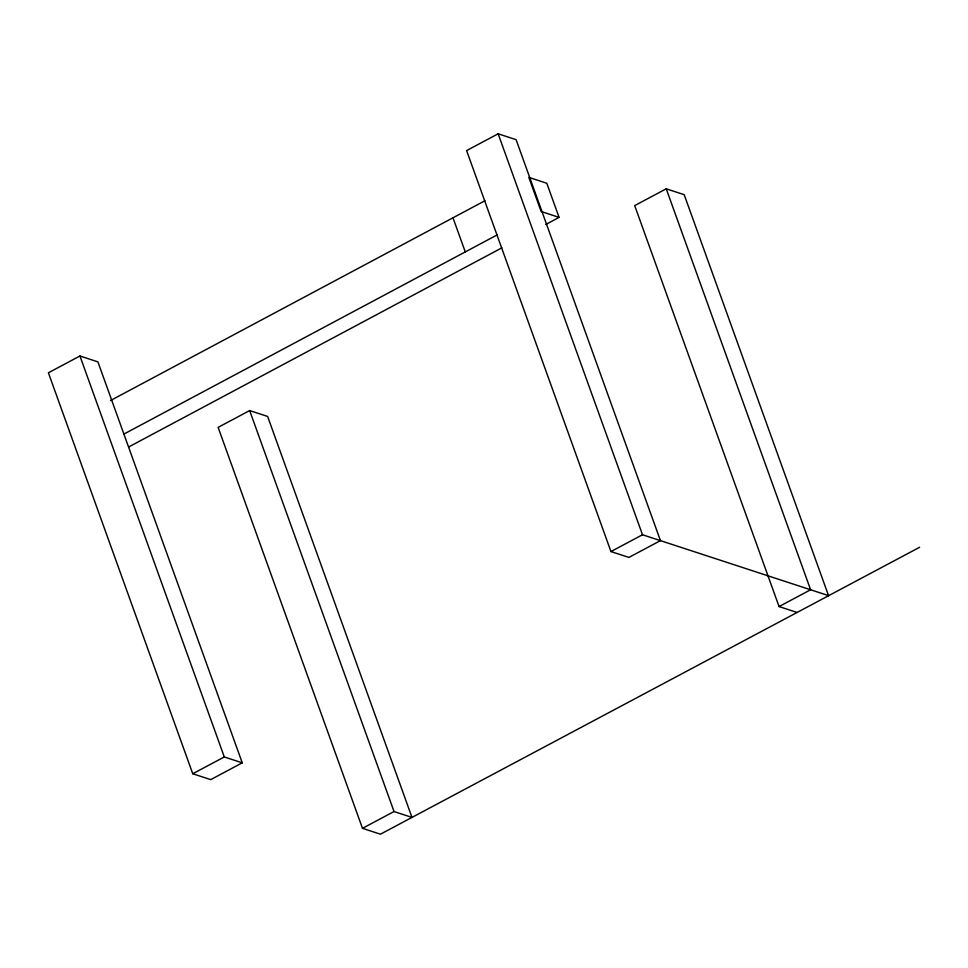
<?xml version="1.0" encoding="UTF-8"?>
<svg xmlns="http://www.w3.org/2000/svg" width="968" height="968" viewBox="0 0 968 968"><rect width="100%" height="100%" fill="white"/><g stroke="black" fill="none" stroke-linecap="round" stroke-linejoin="round"><path stroke-width="1.45" d="M110.449 400.57L484.92 200.751M124.073 433.991L497.201 234.885M128.696 446.974L501.847 247.844M79.945 355.994L48.4 372.789L192.753 773.747L210.709 779.627L242.254 762.832L97.901 361.875L79.945 355.994L224.298 756.964L242.254 762.832M498.145 133.802L466.6 150.584L610.953 551.554L628.91 557.423L660.454 540.64L516.101 139.67L498.145 133.802L642.498 534.76L828.668 595.671M545.77 224.467L559.081 217.389L546.787 183.254L528.843 177.386L541.124 211.508L559.081 217.389M362.48 828.33L394.024 811.547L411.981 817.415L267.628 416.446L249.671 410.577L218.127 427.36L362.48 828.33L380.436 834.198L919.6 547.271M828.548 595.647L684.195 194.689L666.238 188.808L634.693 205.603L779.058 606.561L797.003 612.441M192.753 773.747L224.298 756.964M610.953 551.554L642.498 534.76M779.058 606.561L810.603 589.778L666.238 188.808M452.976 217.752L465.257 251.886M249.671 410.577L394.024 811.547"/></g></svg>
